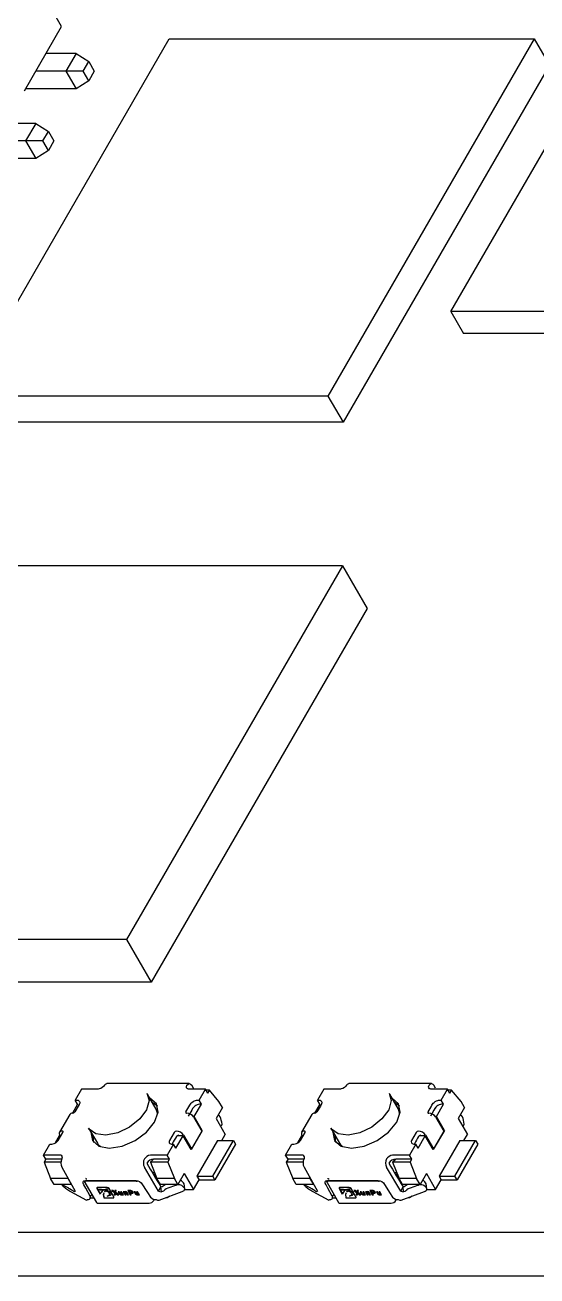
# Model space of a CAD drawing. Header units: millimetres. Extents: x 2 to 1109, y 2 to 430.
# Drawn here: x 447.48 to 460.65, y 137.77 to 169.97 of the extents above; entities that cross this region are included whole.
import ezdxf

# ---------------------------------------------------------------- set-up
doc = ezdxf.new("R2010")
doc.units = ezdxf.units.MM
doc.header["$LTSCALE"] = 0.5
doc.layers.add('几何体', color=7, linetype='Continuous')

msp = doc.modelspace()

# ---------------------------------------------------------------- linework, layer by layer
at = {"layer": '几何体'}
for p, q in [((448.425, 169.937), (447.388, 171.733)), ((447.47, 168.283), (448.425, 169.937)), ((445.885, 160.421), (451.191, 169.614)), ((451.191, 169.614), (460.582, 169.614)), ((460.582, 169.614), (455.275, 160.421)), ((458.434, 162.597), (462.516, 169.668)), ((460.582, 169.614), (460.97, 168.942)), ((448.797, 169.237), (448.021, 169.237)), ((448.797, 169.237), (448.535, 168.785)), ((448.797, 169.237), (449.123, 169.031)), ((448.535, 168.785), (447.76, 168.785)), ((448.535, 168.785), (448.797, 168.332)), ((448.981, 168.785), (448.535, 168.785)), ((448.981, 168.785), (449.123, 169.031)), ((449.123, 168.538), (448.981, 168.785)), ((449.123, 169.031), (449.266, 168.785)), ((449.266, 168.785), (449.123, 168.538)), ((460.97, 168.942), (455.663, 159.749)), ((449.123, 168.538), (448.797, 168.332)), ((448.797, 168.332), (447.498, 168.332)), ((447.76, 167.441), (446.984, 167.441)), ((447.76, 167.441), (447.499, 166.989)), ((447.76, 167.441), (448.086, 167.235)), ((447.944, 166.989), (448.086, 167.235)), ((448.086, 167.235), (448.229, 166.989)), ((447.499, 166.989), (446.723, 166.989)), ((447.499, 166.989), (447.76, 166.536)), ((447.944, 166.989), (447.499, 166.989)), ((448.086, 166.742), (447.944, 166.989)), ((448.229, 166.989), (448.086, 166.742)), ((447.76, 166.536), (446.462, 166.536)), ((448.086, 166.742), (447.76, 166.536)), ((470.682, 162.597), (458.434, 162.597)), ((458.434, 162.597), (458.761, 162.032)), ((471.009, 162.032), (458.761, 162.032)), ((455.275, 160.421), (445.885, 160.421)), ((455.275, 160.421), (455.663, 159.749)), ((455.663, 159.749), (446.273, 159.749)), ((455.649, 156.053), (446.177, 156.053)), ((455.649, 156.053), (450.098, 146.436)), ((455.649, 156.053), (456.282, 154.957)), ((456.282, 154.957), (450.73, 145.34)), ((450.098, 146.436), (440.626, 146.436)), ((450.098, 146.436), (450.73, 145.34)), ((450.73, 145.34), (441.259, 145.34)), ((451.71, 142.725), (449.587, 142.725)), ((451.832, 142.578), (451.771, 142.681)), ((457.939, 142.725), (455.816, 142.725)), ((458.044, 142.606), (458, 142.681)), ((448.938, 142.582), (448.774, 142.299)), ((450.859, 142.065), (450.635, 142.454)), ((451.959, 142.299), (452.122, 142.582)), ((452.183, 142.476), (452.122, 142.582)), ((452.228, 142.553), (452.139, 142.553)), ((452.183, 142.476), (452.228, 142.553)), ((452.469, 142.264), (452.228, 142.553)), ((455.166, 142.582), (455.003, 142.299)), ((457.088, 142.065), (456.863, 142.454)), ((458.188, 142.299), (458.351, 142.582)), ((458.412, 142.476), (458.351, 142.582)), ((458.457, 142.553), (458.368, 142.553)), ((458.412, 142.476), (458.457, 142.553)), ((458.698, 142.264), (458.457, 142.553)), ((448.836, 142.193), (448.703, 141.964)), ((448.836, 142.193), (448.774, 142.299)), ((450.898, 141.943), (450.859, 142.065)), ((451.837, 141.875), (452.02, 142.193)), ((452.02, 142.193), (451.959, 142.299)), ((452.559, 142.108), (452.396, 141.826)), ((452.559, 142.108), (452.469, 142.264)), ((455.064, 142.193), (454.932, 141.964)), ((455.064, 142.193), (455.003, 142.299)), ((457.127, 141.943), (457.088, 142.065)), ((458.065, 141.875), (458.249, 142.193)), ((458.249, 142.193), (458.188, 142.299)), ((458.788, 142.108), (458.624, 141.826)), ((458.788, 142.108), (458.698, 142.264)), ((448.636, 141.932), (448.371, 141.473)), ((451.813, 141.875), (451.837, 141.875)), ((451.825, 141.857), (452.029, 141.504)), ((452.041, 141.522), (451.837, 141.875)), ((452.396, 141.826), (452.633, 141.416)), ((454.865, 141.932), (454.599, 141.473)), ((458.041, 141.875), (458.065, 141.875)), ((458.053, 141.857), (458.257, 141.504)), ((458.269, 141.522), (458.065, 141.875)), ((458.624, 141.826), (458.861, 141.416)), ((448.366, 141.38), (448.26, 141.197)), ((448.407, 141.38), (448.366, 141.38)), ((448.388, 141.38), (448.378, 141.398)), ((449.119, 141.579), (449.344, 141.19)), ((449.136, 141.553), (449.119, 141.579)), ((451.367, 141.062), (451.551, 141.38)), ((451.551, 141.38), (451.392, 141.38)), ((451.437, 141.398), (451.447, 141.38)), ((451.755, 141.027), (451.551, 141.38)), ((451.559, 141.398), (451.763, 141.044)), ((452.041, 141.522), (451.755, 141.027)), ((452.029, 141.504), (451.763, 141.044)), ((452.019, 141.522), (452.041, 141.522)), ((452.509, 141.63), (452.533, 141.642)), ((452.543, 141.26), (452.633, 141.416)), ((454.595, 141.38), (454.489, 141.197)), ((454.636, 141.38), (454.595, 141.38)), ((454.617, 141.38), (454.607, 141.398)), ((455.348, 141.579), (455.572, 141.19)), ((455.364, 141.553), (455.348, 141.579)), ((457.596, 141.062), (457.779, 141.38)), ((457.779, 141.38), (457.621, 141.38)), ((457.666, 141.398), (457.676, 141.38)), ((457.984, 141.027), (457.779, 141.38)), ((457.788, 141.398), (457.992, 141.044)), ((458.269, 141.522), (457.984, 141.027)), ((458.257, 141.504), (457.992, 141.044)), ((458.247, 141.522), (458.269, 141.522)), ((458.737, 141.63), (458.762, 141.642)), ((458.771, 141.26), (458.861, 141.416)), ((447.958, 140.885), (448.121, 141.168)), ((449.344, 141.19), (449.36, 141.164)), ((449.36, 141.164), (449.43, 141.095)), ((451.306, 141.168), (451.143, 140.885)), ((451.367, 141.062), (451.306, 141.168)), ((451.745, 141.044), (451.763, 141.044)), ((452.437, 141.26), (451.906, 140.341)), ((452.314, 140.341), (452.845, 141.26)), ((452.898, 141.168), (452.367, 140.249)), ((452.437, 141.26), (452.845, 141.26)), ((452.845, 141.26), (452.898, 141.168)), ((454.187, 140.885), (454.35, 141.168)), ((455.572, 141.19), (455.589, 141.164)), ((455.589, 141.164), (455.658, 141.095)), ((457.535, 141.168), (457.371, 140.885)), ((457.596, 141.062), (457.535, 141.168)), ((457.973, 141.044), (457.992, 141.044)), ((458.665, 141.26), (458.135, 140.341)), ((458.543, 140.341), (459.074, 141.26)), ((459.127, 141.168), (458.596, 140.249)), ((458.665, 141.26), (459.074, 141.26)), ((459.074, 141.26), (459.127, 141.168)), ((448.019, 140.779), (447.958, 140.885)), ((448.019, 140.779), (447.975, 140.702)), ((448.43, 140.779), (448.019, 140.779)), ((451.204, 140.779), (450.793, 140.779)), ((451.204, 140.779), (451.143, 140.885)), ((451.159, 140.702), (451.204, 140.779)), ((454.248, 140.779), (454.187, 140.885)), ((454.248, 140.779), (454.203, 140.702)), ((454.659, 140.779), (454.248, 140.779)), ((457.432, 140.779), (457.021, 140.779)), ((457.432, 140.779), (457.371, 140.885)), ((457.388, 140.702), (457.432, 140.779)), ((447.975, 140.702), (448.142, 140.284)), ((448.424, 140.702), (447.975, 140.702)), ((448.432, 140.574), (448.776, 139.961)), ((450.917, 139.961), (450.555, 140.574)), ((450.714, 140.708), (450.71, 140.702)), ((451.159, 140.702), (450.71, 140.702)), ((450.71, 140.702), (450.877, 140.284)), ((450.819, 140.429), (450.764, 140.429)), ((450.835, 140.39), (450.787, 140.39)), ((451.159, 140.702), (451.326, 140.284)), ((451.579, 140.411), (451.416, 140.129)), ((451.579, 140.411), (451.816, 140.001)), ((454.203, 140.702), (454.37, 140.284)), ((454.653, 140.702), (454.203, 140.702)), ((454.66, 140.574), (455.005, 139.961)), ((457.146, 139.961), (456.783, 140.574)), ((456.943, 140.708), (456.939, 140.702)), ((457.388, 140.702), (456.939, 140.702)), ((456.939, 140.702), (457.106, 140.284)), ((457.048, 140.429), (456.993, 140.429)), ((457.063, 140.39), (457.016, 140.39)), ((457.388, 140.702), (457.555, 140.284)), ((457.808, 140.411), (457.645, 140.129)), ((457.808, 140.411), (458.045, 140.001)), ((448.591, 140.284), (448.142, 140.284)), ((448.232, 140.129), (448.142, 140.284)), ((448.681, 140.129), (448.232, 140.129)), ((448.433, 140.129), (448.429, 140.122)), ((448.591, 140.284), (448.581, 140.308)), ((448.681, 140.129), (448.591, 140.284)), ((449, 140.223), (449.321, 139.668)), ((450.346, 140.213), (449.04, 140.213)), ((450.849, 140.355), (450.808, 140.355)), ((451.326, 140.284), (450.877, 140.284)), ((450.967, 140.129), (450.877, 140.284)), ((450.926, 140.199), (450.9, 140.199)), ((450.917, 139.961), (450.979, 140.067)), ((450.917, 139.96), (450.978, 140.066)), ((451.416, 140.129), (450.967, 140.129)), ((450.993, 139.943), (450.978, 140.066)), ((451.416, 140.129), (451.326, 140.284)), ((451.59, 140.019), (451.575, 140.142)), ((451.816, 140.001), (451.959, 140.249)), ((451.906, 140.341), (451.959, 140.249)), ((451.906, 140.341), (452.314, 140.341)), ((451.959, 140.249), (452.367, 140.249)), ((452.367, 140.249), (452.314, 140.341)), ((454.82, 140.284), (454.37, 140.284)), ((454.46, 140.129), (454.37, 140.284)), ((454.909, 140.129), (454.46, 140.129)), ((454.662, 140.129), (454.657, 140.122)), ((454.82, 140.284), (454.81, 140.308)), ((454.909, 140.129), (454.82, 140.284)), ((455.222, 140.236), (455.549, 139.668)), ((456.575, 140.213), (455.269, 140.213)), ((457.078, 140.355), (457.037, 140.355)), ((457.555, 140.284), (457.106, 140.284)), ((457.196, 140.129), (457.106, 140.284)), ((457.155, 140.199), (457.129, 140.199)), ((457.146, 139.961), (457.207, 140.067)), ((457.146, 139.96), (457.207, 140.066)), ((457.645, 140.129), (457.196, 140.129)), ((457.221, 139.943), (457.207, 140.066)), ((457.645, 140.129), (457.555, 140.284)), ((457.818, 140.019), (457.804, 140.142)), ((458.045, 140.001), (458.188, 140.249)), ((458.135, 140.341), (458.188, 140.249)), ((458.135, 140.341), (458.543, 140.341)), ((458.188, 140.249), (458.596, 140.249)), ((458.596, 140.249), (458.543, 140.341)), ((448.656, 139.948), (449.068, 139.723)), ((449.146, 139.789), (449.251, 139.789)), ((449.164, 139.812), (449.201, 139.876)), ((449.337, 140.031), (449.332, 140.024)), ((449.332, 140.024), (449.416, 139.879)), ((449.337, 140.031), (449.42, 139.886)), ((449.593, 140.053), (449.35, 140.053)), ((449.378, 139.996), (449.374, 139.989)), ((449.511, 139.789), (449.507, 139.782)), ((449.507, 139.782), (449.75, 139.782)), ((449.511, 139.789), (449.754, 139.789)), ((449.516, 139.99), (449.512, 139.983)), ((449.544, 139.962), (449.527, 139.931)), ((449.548, 139.969), (449.531, 139.938)), ((449.602, 139.834), (449.598, 139.827)), ((449.644, 140.02), (449.639, 140.013)), ((449.767, 139.814), (449.646, 140.024)), ((449.745, 139.974), (449.709, 139.974)), ((449.709, 139.974), (449.782, 139.919)), ((449.723, 139.974), (449.786, 139.926)), ((449.789, 139.939), (449.745, 139.974)), ((449.782, 139.919), (449.773, 139.863)), ((449.777, 139.87), (449.773, 139.863)), ((449.773, 139.863), (449.807, 139.863)), ((449.786, 139.926), (449.777, 139.87)), ((449.777, 139.87), (449.808, 139.87)), ((449.786, 139.926), (449.782, 139.919)), ((449.795, 139.974), (449.789, 139.939)), ((449.794, 139.946), (449.789, 139.939)), ((449.798, 139.974), (449.794, 139.946)), ((449.831, 139.974), (449.795, 139.974)), ((449.807, 139.863), (449.812, 139.899)), ((449.817, 139.906), (449.812, 139.899)), ((449.812, 139.899), (449.862, 139.862)), ((449.817, 139.906), (449.866, 139.869)), ((449.819, 139.919), (449.831, 139.974)), ((449.896, 139.862), (449.819, 139.919)), ((449.866, 139.869), (449.862, 139.862)), ((449.862, 139.862), (449.896, 139.862)), ((449.866, 139.869), (449.886, 139.869)), ((449.905, 139.944), (449.878, 139.944)), ((449.878, 139.944), (449.913, 139.883)), ((449.886, 139.944), (449.918, 139.89)), ((449.938, 139.887), (449.905, 139.944)), ((449.918, 139.89), (449.913, 139.883)), ((449.967, 139.944), (449.941, 139.944)), ((449.941, 139.944), (449.978, 139.879)), ((449.951, 139.869), (449.947, 139.862)), ((449.947, 139.862), (450.014, 139.862)), ((449.978, 139.879), (449.948, 139.879)), ((449.949, 139.944), (449.982, 139.886)), ((449.951, 139.869), (450.01, 139.869)), ((450.014, 139.862), (449.967, 139.944)), ((449.982, 139.886), (449.978, 139.879)), ((450.076, 139.944), (450.009, 139.944)), ((450.009, 139.944), (450.056, 139.862)), ((450.017, 139.944), (450.06, 139.869)), ((450.052, 139.933), (450.048, 139.926)), ((450.085, 139.862), (450.048, 139.926)), ((450.048, 139.926), (450.076, 139.926)), ((450.052, 139.933), (450.08, 139.933)), ((450.06, 139.869), (450.056, 139.862)), ((450.056, 139.862), (450.085, 139.862)), ((450.06, 139.869), (450.081, 139.869)), ((450.08, 139.933), (450.076, 139.926)), ((450.089, 139.926), (450.085, 139.919)), ((450.085, 139.919), (450.118, 139.862)), ((450.089, 139.926), (450.122, 139.869)), ((450.145, 139.862), (450.11, 139.923)), ((450.122, 139.869), (450.118, 139.862)), ((450.118, 139.862), (450.145, 139.862)), ((450.122, 139.869), (450.141, 139.869)), ((450.209, 139.974), (450.124, 139.974)), ((450.124, 139.974), (450.188, 139.862)), ((450.132, 139.974), (450.192, 139.869)), ((450.168, 139.961), (450.164, 139.954)), ((450.164, 139.954), (450.182, 139.921)), ((450.209, 139.954), (450.164, 139.954)), ((450.213, 139.961), (450.168, 139.961)), ((450.182, 139.921), (450.227, 139.922)), ((450.192, 139.869), (450.188, 139.862)), ((450.188, 139.862), (450.216, 139.862)), ((450.192, 139.869), (450.212, 139.869)), ((450.198, 139.909), (450.194, 139.902)), ((450.216, 139.862), (450.194, 139.902)), ((450.194, 139.902), (450.25, 139.902)), ((450.198, 139.909), (450.254, 139.909)), ((450.213, 139.961), (450.209, 139.954)), ((450.231, 139.925), (450.235, 139.932)), ((450.254, 139.909), (450.25, 139.902)), ((450.318, 139.944), (450.291, 139.944)), ((450.291, 139.944), (450.327, 139.883)), ((450.299, 139.944), (450.331, 139.89)), ((450.35, 139.889), (450.318, 139.944)), ((450.331, 139.89), (450.327, 139.883)), ((450.38, 139.944), (450.353, 139.944)), ((450.353, 139.944), (450.39, 139.879)), ((450.364, 139.869), (450.36, 139.862)), ((450.36, 139.862), (450.427, 139.862)), ((450.361, 139.944), (450.394, 139.886)), ((450.364, 139.869), (450.423, 139.869)), ((450.39, 139.879), (450.365, 139.879)), ((450.427, 139.862), (450.38, 139.944)), ((450.394, 139.886), (450.39, 139.879)), ((450.932, 139.722), (451.528, 139.945)), ((451.142, 139.789), (451.111, 139.789)), ((451.137, 139.799), (451.142, 139.789)), ((451.212, 139.827), (451.142, 139.789)), ((451.587, 140.001), (451.816, 140.001)), ((454.885, 139.948), (455.297, 139.723)), ((455.375, 139.789), (455.48, 139.789)), ((455.393, 139.812), (455.43, 139.876)), ((455.565, 140.031), (455.561, 140.024)), ((455.561, 140.024), (455.645, 139.879)), ((455.565, 140.031), (455.649, 139.886)), ((455.822, 140.053), (455.579, 140.053)), ((455.607, 139.996), (455.603, 139.989)), ((455.739, 139.789), (455.735, 139.782)), ((455.735, 139.782), (455.978, 139.782)), ((455.739, 139.789), (455.982, 139.789)), ((455.745, 139.99), (455.741, 139.983)), ((455.773, 139.962), (455.756, 139.931)), ((455.777, 139.969), (455.76, 139.938)), ((455.831, 139.834), (455.827, 139.827)), ((455.872, 140.02), (455.868, 140.013)), ((455.996, 139.814), (455.874, 140.024)), ((455.973, 139.974), (455.938, 139.974)), ((455.938, 139.974), (456.011, 139.919)), ((455.951, 139.974), (456.015, 139.926)), ((456.018, 139.939), (455.973, 139.974)), ((456.011, 139.919), (456.002, 139.863)), ((456.006, 139.87), (456.002, 139.863)), ((456.002, 139.863), (456.035, 139.863)), ((456.015, 139.926), (456.006, 139.87)), ((456.006, 139.87), (456.037, 139.87)), ((456.015, 139.926), (456.011, 139.919)), ((456.024, 139.974), (456.018, 139.939)), ((456.022, 139.946), (456.018, 139.939)), ((456.027, 139.974), (456.022, 139.946)), ((456.06, 139.974), (456.024, 139.974)), ((456.035, 139.863), (456.041, 139.899)), ((456.045, 139.906), (456.041, 139.899)), ((456.041, 139.899), (456.091, 139.862)), ((456.045, 139.906), (456.095, 139.869)), ((456.047, 139.919), (456.06, 139.974)), ((456.124, 139.862), (456.047, 139.919)), ((456.095, 139.869), (456.091, 139.862)), ((456.091, 139.862), (456.124, 139.862)), ((456.095, 139.869), (456.115, 139.869)), ((456.134, 139.944), (456.107, 139.944)), ((456.107, 139.944), (456.142, 139.883)), ((456.115, 139.944), (456.146, 139.89)), ((456.166, 139.887), (456.134, 139.944)), ((456.146, 139.89), (456.142, 139.883)), ((456.196, 139.944), (456.169, 139.944)), ((456.169, 139.944), (456.207, 139.879)), ((456.18, 139.869), (456.176, 139.862)), ((456.176, 139.862), (456.243, 139.862)), ((456.207, 139.879), (456.177, 139.879)), ((456.178, 139.944), (456.211, 139.886)), ((456.18, 139.869), (456.239, 139.869)), ((456.243, 139.862), (456.196, 139.944)), ((456.211, 139.886), (456.207, 139.879)), ((456.305, 139.944), (456.237, 139.944)), ((456.237, 139.944), (456.284, 139.862)), ((456.245, 139.944), (456.289, 139.869)), ((456.281, 139.933), (456.277, 139.926)), ((456.313, 139.862), (456.277, 139.926)), ((456.277, 139.926), (456.305, 139.926)), ((456.281, 139.933), (456.309, 139.933)), ((456.289, 139.869), (456.284, 139.862)), ((456.284, 139.862), (456.313, 139.862)), ((456.289, 139.869), (456.309, 139.869)), ((456.309, 139.933), (456.305, 139.926)), ((456.318, 139.926), (456.314, 139.919)), ((456.314, 139.919), (456.346, 139.862)), ((456.318, 139.926), (456.351, 139.869)), ((456.374, 139.862), (456.339, 139.923)), ((456.351, 139.869), (456.346, 139.862)), ((456.346, 139.862), (456.374, 139.862)), ((456.351, 139.869), (456.37, 139.869)), ((456.438, 139.974), (456.352, 139.974)), ((456.352, 139.974), (456.417, 139.862)), ((456.36, 139.974), (456.421, 139.869)), ((456.396, 139.961), (456.392, 139.954)), ((456.392, 139.954), (456.411, 139.921)), ((456.437, 139.954), (456.392, 139.954)), ((456.441, 139.961), (456.396, 139.961)), ((456.411, 139.921), (456.456, 139.922)), ((456.421, 139.869), (456.417, 139.862)), ((456.417, 139.862), (456.445, 139.862)), ((456.421, 139.869), (456.441, 139.869)), ((456.426, 139.909), (456.422, 139.902)), ((456.445, 139.862), (456.422, 139.902)), ((456.422, 139.902), (456.478, 139.902)), ((456.426, 139.909), (456.482, 139.909)), ((456.441, 139.961), (456.437, 139.954)), ((456.459, 139.925), (456.464, 139.932)), ((456.482, 139.909), (456.478, 139.902)), ((456.546, 139.944), (456.52, 139.944)), ((456.52, 139.944), (456.555, 139.883)), ((456.528, 139.944), (456.559, 139.89)), ((456.578, 139.889), (456.546, 139.944)), ((456.559, 139.89), (456.555, 139.883)), ((456.608, 139.944), (456.581, 139.944)), ((456.581, 139.944), (456.619, 139.879)), ((456.593, 139.869), (456.589, 139.862)), ((456.589, 139.862), (456.656, 139.862)), ((456.59, 139.944), (456.623, 139.886)), ((456.619, 139.879), (456.593, 139.879)), ((456.593, 139.869), (456.652, 139.869)), ((456.656, 139.862), (456.608, 139.944)), ((456.623, 139.886), (456.619, 139.879)), ((457.16, 139.722), (457.756, 139.945)), ((457.371, 139.789), (457.34, 139.789)), ((457.366, 139.799), (457.371, 139.789)), ((457.441, 139.827), (457.371, 139.789)), ((457.816, 140.001), (458.045, 140.001)), ((449.367, 139.648), (450.673, 139.648)), ((455.595, 139.648), (456.902, 139.648)), ((426.182, 138.905), (473.19, 138.905)), ((426.835, 137.774), (473.843, 137.774))]:
    msp.add_line(p, q, dxfattribs=at)
at = {"layer": '几何体', "flags": 128}
for points in [[(449.526, 142.681), (449.501, 142.649), (449.47, 142.622), (449.433, 142.601), (449.39, 142.587), (449.365, 142.583), (449.241, 142.582), (448.938, 142.582)], [(449.526, 142.681), (449.554, 142.714), (449.587, 142.725)], [(452.122, 142.582), (451.833, 142.582), (451.732, 142.583), (451.703, 142.583), (451.694, 142.583), (451.689, 142.583), (451.673, 142.587), (451.659, 142.593), (451.639, 142.617), (451.635, 142.645), (451.649, 142.681)], [(451.649, 142.681), (451.677, 142.714), (451.71, 142.725), (451.743, 142.714), (451.771, 142.681)], [(455.754, 142.681), (455.729, 142.649), (455.698, 142.622), (455.662, 142.601), (455.619, 142.587), (455.594, 142.583), (455.469, 142.582), (455.166, 142.582)], [(455.754, 142.681), (455.782, 142.714), (455.816, 142.725)], [(458.351, 142.582), (458.062, 142.582), (457.96, 142.583), (457.932, 142.583), (457.923, 142.583), (457.918, 142.583), (457.902, 142.587), (457.888, 142.593), (457.867, 142.617), (457.864, 142.645), (457.877, 142.681)], [(457.877, 142.681), (457.905, 142.714), (457.939, 142.725), (457.972, 142.714), (458, 142.681)], [(450.618, 142.48), (450.676, 142.287), (450.612, 142.054), (450.436, 141.815), (450.175, 141.606), (449.869, 141.46), (449.564, 141.399), (449.306, 141.432), (449.136, 141.553)], [(449.652, 141.062), (449.979, 141.113), (450.314, 141.259), (450.608, 141.477), (450.816, 141.734), (450.905, 141.991), (450.863, 142.209), (450.695, 142.354), (450.691, 142.356)], [(456.847, 142.48), (456.904, 142.287), (456.84, 142.054), (456.664, 141.815), (456.404, 141.606), (456.097, 141.46), (455.792, 141.399), (455.535, 141.432), (455.364, 141.553)], [(455.881, 141.062), (456.207, 141.113), (456.543, 141.259), (456.837, 141.477), (457.045, 141.734), (457.134, 141.991), (457.092, 142.209), (456.924, 142.354), (456.92, 142.356)], [(448.774, 142.299), (448.81, 142.299), (448.82, 142.299), (448.825, 142.299), (448.849, 142.295), (448.87, 142.284), (448.884, 142.269), (448.891, 142.251), (448.89, 142.229), (448.881, 142.203), (448.881, 142.202), (448.879, 142.199), (448.873, 142.188), (448.851, 142.149), (448.763, 141.997)], [(450.752, 142.25), (450.757, 142.248), (450.888, 142.153)], [(451.621, 141.997), (451.697, 142.13), (451.721, 142.171), (451.736, 142.196), (451.754, 142.221), (451.777, 142.243), (451.805, 142.263), (451.837, 142.28), (451.869, 142.292), (451.894, 142.297), (451.959, 142.299)], [(452.02, 142.193), (451.986, 142.193), (451.975, 142.193), (451.969, 142.193), (451.94, 142.189), (451.908, 142.178), (451.876, 142.163), (451.848, 142.145), (451.823, 142.123), (451.801, 142.096), (451.801, 142.096), (451.799, 142.093), (451.793, 142.082), (451.771, 142.043), (451.683, 141.891)], [(455.003, 142.299), (455.038, 142.299), (455.049, 142.299), (455.054, 142.299), (455.078, 142.295), (455.098, 142.284), (455.113, 142.269), (455.12, 142.251), (455.119, 142.229), (455.11, 142.203), (455.11, 142.202), (455.108, 142.199), (455.102, 142.188), (455.08, 142.149), (454.992, 141.997)], [(456.981, 142.25), (456.985, 142.248), (457.117, 142.153)], [(457.85, 141.997), (457.926, 142.13), (457.95, 142.171), (457.965, 142.196), (457.983, 142.221), (458.006, 142.243), (458.034, 142.263), (458.065, 142.28), (458.098, 142.292), (458.123, 142.297), (458.188, 142.299)], [(458.249, 142.193), (458.214, 142.193), (458.204, 142.193), (458.198, 142.193), (458.169, 142.189), (458.136, 142.178), (458.105, 142.163), (458.077, 142.145), (458.052, 142.123), (458.03, 142.096), (458.03, 142.096), (458.028, 142.093), (458.022, 142.082), (457.999, 142.043), (457.911, 141.891)], [(452.506, 141.64), (452.528, 141.64), (452.544, 141.653), (452.551, 141.679), (452.545, 141.733), (452.533, 141.788), (452.523, 141.826), (452.505, 141.868), (452.48, 141.906), (452.457, 141.931)], [(458.735, 141.64), (458.756, 141.64), (458.772, 141.653), (458.78, 141.679), (458.774, 141.733), (458.762, 141.788), (458.751, 141.826), (458.733, 141.868), (458.709, 141.906), (458.685, 141.931)], [(448.121, 141.168), (448.173, 141.168), (448.234, 141.183), (448.277, 141.205), (448.314, 141.234), (448.34, 141.265), (448.459, 141.47)], [(449.176, 141.481), (449.175, 141.477), (449.217, 141.259), (449.385, 141.113), (449.652, 141.062)], [(449.253, 141.209), (449.236, 141.371), (449.237, 141.375)], [(451.317, 141.47), (451.199, 141.265), (451.19, 141.234), (451.193, 141.205), (451.211, 141.183), (451.255, 141.168), (451.306, 141.168)], [(454.35, 141.168), (454.401, 141.168), (454.463, 141.183), (454.505, 141.205), (454.542, 141.234), (454.569, 141.265), (454.688, 141.47)], [(455.404, 141.481), (455.404, 141.477), (455.446, 141.259), (455.614, 141.113), (455.881, 141.062)], [(455.482, 141.209), (455.465, 141.371), (455.465, 141.375)], [(457.546, 141.47), (457.428, 141.265), (457.418, 141.234), (457.422, 141.205), (457.439, 141.183), (457.484, 141.168), (457.535, 141.168)], [(448.432, 140.786), (448.443, 140.815), (448.444, 140.844), (448.43, 140.867), (448.406, 140.881), (448.261, 140.885), (447.958, 140.885)], [(451.143, 140.885), (450.854, 140.885), (450.708, 140.884), (450.664, 140.873), (450.618, 140.85), (450.58, 140.819), (450.555, 140.786)], [(454.66, 140.786), (454.672, 140.815), (454.672, 140.844), (454.659, 140.867), (454.634, 140.881), (454.49, 140.885), (454.187, 140.885)], [(457.371, 140.885), (457.082, 140.885), (456.937, 140.884), (456.893, 140.873), (456.847, 140.85), (456.809, 140.819), (456.783, 140.786)], [(448.753, 139.944), (448.737, 139.952), (448.719, 139.963), (448.698, 139.976), (448.674, 139.991), (448.632, 140.018), (448.613, 140.028), (448.607, 140.032), (448.471, 140.105), (448.461, 140.11), (448.457, 140.112), (448.442, 140.119), (448.432, 140.123), (448.428, 140.122), (448.43, 140.117), (448.439, 140.108), (448.451, 140.096), (448.457, 140.092), (448.468, 140.083), (448.481, 140.072), (448.505, 140.053), (448.524, 140.037), (448.549, 140.018), (448.577, 139.999), (448.605, 139.979), (448.632, 139.962), (448.64, 139.957), (448.656, 139.948)], [(449.091, 139.74), (449.119, 139.742), (449.14, 139.749), (449.155, 139.762), (449.164, 139.779), (449.166, 139.799), (449.161, 139.822), (449.159, 139.827), (449.045, 140.035), (448.998, 140.12), (448.979, 140.16), (448.976, 140.179), (448.979, 140.196), (448.986, 140.211), (448.999, 140.223), (449.038, 140.234), (449.039, 140.234), (449.044, 140.234), (449.061, 140.235), (449.796, 140.235), (450.133, 140.235), (450.302, 140.235), (450.329, 140.234), (450.342, 140.234), (450.386, 140.224), (450.431, 140.203), (450.471, 140.172), (450.63, 139.921), (450.711, 139.8), (450.745, 139.774), (450.784, 139.754), (450.819, 139.743), (450.856, 139.74)], [(449.075, 140.263), (449.066, 140.264), (449.06, 140.266), (449.053, 140.272), (449.051, 140.279), (449.052, 140.285), (449.056, 140.295)], [(451.528, 139.945), (451.544, 139.954), (451.573, 139.976), (451.586, 139.995), (451.59, 140.015), (451.585, 140.033), (451.573, 140.049), (451.57, 140.052), (451.546, 140.079), (451.516, 140.104), (451.492, 140.113), (451.463, 140.118), (451.434, 140.119), (451.403, 140.116), (451.376, 140.11), (451.375, 140.109), (451.368, 140.107), (451.351, 140.101), (451.157, 140.035), (451.112, 140.016), (451.08, 139.989), (451.063, 139.974), (451.044, 139.961), (451.02, 139.951), (450.993, 139.943)], [(454.982, 139.944), (454.966, 139.952), (454.948, 139.963), (454.926, 139.976), (454.902, 139.991), (454.861, 140.018), (454.842, 140.028), (454.836, 140.032), (454.7, 140.105), (454.689, 140.11), (454.686, 140.112), (454.671, 140.119), (454.661, 140.123), (454.657, 140.122), (454.659, 140.117), (454.667, 140.108), (454.68, 140.096), (454.686, 140.092), (454.696, 140.083), (454.709, 140.072), (454.733, 140.053), (454.753, 140.037), (454.777, 140.018), (454.805, 139.999), (454.834, 139.979), (454.861, 139.962), (454.869, 139.957), (454.885, 139.948)], [(455.32, 139.74), (455.347, 139.742), (455.369, 139.749), (455.384, 139.762), (455.393, 139.779), (455.395, 139.799), (455.39, 139.822), (455.387, 139.827), (455.274, 140.035), (455.227, 140.12), (455.208, 140.16), (455.205, 140.179), (455.207, 140.196), (455.215, 140.211), (455.227, 140.223), (455.266, 140.234), (455.267, 140.234), (455.273, 140.234), (455.289, 140.235), (456.025, 140.235), (456.362, 140.235), (456.531, 140.235), (456.557, 140.234), (456.571, 140.234), (456.615, 140.224), (456.66, 140.203), (456.7, 140.172), (456.859, 139.921), (456.94, 139.8), (456.973, 139.774), (457.012, 139.754), (457.048, 139.743), (457.085, 139.74)], [(455.304, 140.263), (455.295, 140.264), (455.288, 140.266), (455.281, 140.272), (455.28, 140.279), (455.28, 140.285), (455.285, 140.295)], [(457.756, 139.945), (457.773, 139.954), (457.802, 139.976), (457.815, 139.995), (457.819, 140.015), (457.814, 140.033), (457.802, 140.049), (457.799, 140.052), (457.775, 140.079), (457.744, 140.104), (457.721, 140.113), (457.692, 140.118), (457.663, 140.119), (457.632, 140.116), (457.604, 140.11), (457.603, 140.109), (457.597, 140.107), (457.58, 140.101), (457.386, 140.035), (457.34, 140.016), (457.308, 139.989), (457.292, 139.974), (457.272, 139.961), (457.249, 139.951), (457.221, 139.943)], [(448.776, 139.961), (448.762, 139.949), (448.753, 139.944)], [(449.152, 139.846), (449.188, 139.85), (449.209, 139.862)], [(449.515, 139.908), (449.496, 139.873), (449.507, 139.782)], [(449.519, 139.915), (449.5, 139.88), (449.511, 139.789)], [(449.598, 139.827), (449.645, 139.846), (449.658, 139.864), (449.658, 139.888), (449.653, 139.901), (449.643, 139.915), (449.629, 139.927), (449.613, 139.937), (449.544, 139.962)], [(449.563, 139.976), (449.605, 139.965), (449.648, 139.946), (449.676, 139.925), (449.693, 139.9), (449.699, 139.882), (449.695, 139.867), (449.671, 139.845), (449.598, 139.827)], [(449.567, 139.983), (449.609, 139.972), (449.652, 139.953), (449.68, 139.932), (449.698, 139.907), (449.703, 139.889), (449.699, 139.874), (449.691, 139.867)], [(449.602, 139.834), (449.649, 139.853), (449.656, 139.863)], [(449.75, 139.782), (449.756, 139.783), (449.762, 139.785), (449.767, 139.788), (449.77, 139.792), (449.771, 139.797), (449.771, 139.802), (449.77, 139.808), (449.767, 139.814)], [(450.25, 139.902), (450.26, 139.906), (450.265, 139.915), (450.266, 139.925), (450.262, 139.937), (450.253, 139.949), (450.24, 139.96), (450.225, 139.969), (450.209, 139.974)], [(450.227, 139.922), (450.23, 139.924), (450.232, 139.928), (450.232, 139.933), (450.23, 139.938), (450.226, 139.943), (450.221, 139.947), (450.215, 139.951), (450.209, 139.954)], [(450.235, 139.932), (450.236, 139.935), (450.236, 139.94), (450.234, 139.945), (450.23, 139.95), (450.225, 139.954), (450.219, 139.958), (450.213, 139.961)], [(450.254, 139.909), (450.264, 139.913), (450.266, 139.915)], [(450.795, 139.718), (450.805, 139.732), (450.816, 139.744)], [(450.917, 139.961), (450.954, 139.948), (450.993, 139.943)], [(455.005, 139.961), (454.991, 139.949), (454.982, 139.944)], [(455.381, 139.846), (455.417, 139.85), (455.438, 139.862)], [(455.743, 139.908), (455.725, 139.873), (455.735, 139.782)], [(455.747, 139.915), (455.729, 139.88), (455.739, 139.789)], [(455.827, 139.827), (455.873, 139.846), (455.886, 139.864), (455.887, 139.888), (455.881, 139.901), (455.871, 139.915), (455.858, 139.927), (455.842, 139.937), (455.773, 139.962)], [(455.791, 139.976), (455.834, 139.965), (455.877, 139.946), (455.904, 139.925), (455.922, 139.9), (455.927, 139.882), (455.923, 139.867), (455.9, 139.845), (455.827, 139.827)], [(455.795, 139.983), (455.838, 139.972), (455.881, 139.953), (455.908, 139.932), (455.926, 139.907), (455.931, 139.889), (455.928, 139.874), (455.92, 139.867)], [(455.831, 139.834), (455.877, 139.853), (455.885, 139.863)], [(455.978, 139.782), (455.985, 139.783), (455.991, 139.785), (455.995, 139.788), (455.998, 139.792), (456, 139.797), (456, 139.802), (455.999, 139.808), (455.996, 139.814)], [(456.456, 139.922), (456.459, 139.924), (456.46, 139.928), (456.46, 139.933), (456.458, 139.938), (456.455, 139.943), (456.45, 139.947), (456.444, 139.951), (456.437, 139.954)], [(456.478, 139.902), (456.488, 139.906), (456.494, 139.915), (456.495, 139.925), (456.49, 139.937), (456.481, 139.949), (456.469, 139.96), (456.453, 139.969), (456.438, 139.974)], [(456.464, 139.932), (456.465, 139.935), (456.464, 139.94), (456.462, 139.945), (456.459, 139.95), (456.454, 139.954), (456.448, 139.958), (456.441, 139.961)], [(456.482, 139.909), (456.493, 139.913), (456.494, 139.915)], [(457.024, 139.718), (457.034, 139.732), (457.045, 139.744)], [(457.146, 139.961), (457.183, 139.948), (457.221, 139.943)]]:
    msp.add_lwpolyline(points, dxfattribs=at)
at = {"layer": '几何体'}
for centre, radius, start, end in [((448.701, 142.037), 0.0738, 272.6055, 327.3946), ((451.638, 141.984), 0.021, 140.7968, 279.2142), ((454.93, 142.037), 0.0738, 272.6055, 327.3946), ((457.866, 141.984), 0.021, 140.7968, 279.2142), ((448.697, 141.888), 0.0755, 84.3797, 144.302), ((451.63, 141.733), 0.231, 32.6055, 87.3946), ((454.926, 141.888), 0.0755, 84.3797, 144.302), ((457.859, 141.733), 0.231, 32.6055, 87.3946), ((448.429, 141.439), 0.0655, 80.786, 219.2032), ((448.443, 141.483), 0.021, 320.7968, 99.2142), ((463.818, 134.052), 14.43, 149.5532, 150.4096), ((451.379, 141.43), 0.0738, 92.6055, 147.3946), ((451.365, 141.274), 0.231, 32.6055, 87.3946), ((451.431, 141.332), 0.0618, 128.8426, 148.9706), ((451.44, 141.324), 0.0739, 92.6851, 130.5414), ((454.658, 141.439), 0.0655, 80.786, 219.2032), ((454.671, 141.483), 0.021, 320.7968, 99.2142), ((470.047, 134.052), 14.43, 149.5532, 150.4096), ((457.608, 141.43), 0.0738, 92.6055, 147.3946), ((457.594, 141.274), 0.231, 32.6055, 87.3946), ((457.66, 141.332), 0.0618, 128.8426, 148.9706), ((457.669, 141.324), 0.0739, 92.6851, 130.5414), ((448.636, 140.68), 0.231, 152.6097, 207.3903), ((450.759, 140.68), 0.231, 152.6097, 207.3903), ((450.794, 140.568), 0.211, 90.4847, 147.9373), ((448.502, 143.256), 3.373, 310.9635, 312.7573), ((454.865, 140.68), 0.231, 152.6097, 207.3903), ((456.988, 140.68), 0.231, 152.6097, 207.3903), ((457.023, 140.568), 0.211, 90.4847, 147.9373), ((454.731, 143.256), 3.373, 310.9635, 312.7573), ((485.899, 161.147), 40.79, 210.1176, 211.1181), ((492.127, 161.147), 40.79, 210.1176, 211.1181), ((449.037, 140.272), 0.0589, 235.2576, 273.0151), ((450.344, 140.34), 0.127, 270.902, 290.7103), ((450.918, 140.296), 0.236, 284.8622, 315.0146), ((451.423, 140.085), 0.162, 20.5686, 69.8022), ((455.266, 140.272), 0.0589, 235.2576, 273.0151), ((456.573, 140.34), 0.127, 270.902, 290.7103), ((457.147, 140.296), 0.236, 284.8622, 315.0146), ((457.651, 140.085), 0.162, 20.5686, 69.8022), ((449.354, 140.031), 0.0225, 98.7131, 198.1759), ((449.361, 140.038), 0.0258, 163.394, 196.2221), ((449.3, 138.946), 1.046, 79.4133, 85.9192), ((449.397, 138.881), 1.109, 84.0276, 91.1706), ((449.401, 138.888), 1.109, 84.0276, 91.1706), ((449.594, 139.814), 0.189, 122.5649, 159.9443), ((449.6, 139.819), 0.192, 125.8668, 149.6628), ((449.647, 139.692), 0.321, 91.4173, 114.8653), ((449.652, 139.699), 0.321, 91.4173, 114.8653), ((449.687, 139.816), 0.203, 103.5239, 127.8064), ((449.56, 139.932), 0.125, 46.9077, 74.631), ((449.756, 139.813), 0.0236, 265.542, 311.1525), ((449.963, 139.926), 0.0654, 221.2607, 256.1054), ((449.967, 139.933), 0.0654, 221.2607, 256.1054), ((449.954, 139.897), 0.0191, 212.1909, 253.3702), ((450.064, 139.887), 0.0586, 37.8628, 77.6299), ((450.071, 139.909), 0.0174, 33.5843, 71.0399), ((450.075, 139.916), 0.0174, 33.5843, 71.0399), ((450.373, 139.921), 0.0598, 219.6692, 258.2147), ((450.377, 139.928), 0.0598, 219.6692, 258.2147), ((450.369, 139.902), 0.0229, 212.9329, 259.3689), ((455.583, 140.031), 0.0225, 98.7131, 198.1759), ((455.59, 140.038), 0.0258, 163.394, 196.2221), ((455.529, 138.946), 1.046, 79.4133, 85.9192), ((455.626, 138.881), 1.109, 84.0276, 91.1706), ((455.63, 138.888), 1.109, 84.0276, 91.1706), ((455.823, 139.814), 0.189, 122.5649, 159.9443), ((455.828, 139.819), 0.192, 125.8668, 149.6628), ((455.876, 139.692), 0.321, 91.4173, 114.8653), ((455.88, 139.699), 0.321, 91.4173, 114.8653), ((455.916, 139.816), 0.203, 103.5239, 127.8064), ((455.789, 139.932), 0.125, 46.9077, 74.631), ((455.984, 139.813), 0.0236, 265.542, 311.1525), ((456.191, 139.926), 0.0654, 221.2607, 256.1054), ((456.195, 139.933), 0.0654, 221.2607, 256.1054), ((456.183, 139.897), 0.0191, 212.1909, 253.3702), ((456.292, 139.887), 0.0586, 37.8628, 77.6299), ((456.299, 139.909), 0.0174, 33.5843, 71.0399), ((456.303, 139.916), 0.0174, 33.5843, 71.0399), ((456.601, 139.921), 0.0598, 219.6692, 258.2147), ((456.605, 139.928), 0.0598, 219.6692, 258.2147), ((456.597, 139.902), 0.0229, 212.9329, 259.3689), ((449.047, 139.775), 0.056, 291.4116, 321.2327), ((449.362, 139.698), 0.0503, 215.6982, 275.6204), ((450.666, 139.801), 0.154, 272.6055, 327.3946), ((450.934, 139.906), 0.184, 244.918, 269.2436), ((455.276, 139.775), 0.056, 291.4116, 321.2327), ((455.59, 139.698), 0.0503, 215.6982, 275.6204), ((456.895, 139.801), 0.154, 272.6055, 327.3946), ((457.163, 139.906), 0.184, 244.918, 269.2436)]:
    msp.add_arc(centre, radius, start, end, dxfattribs=at)

doc.saveas('drawing.dxf')
